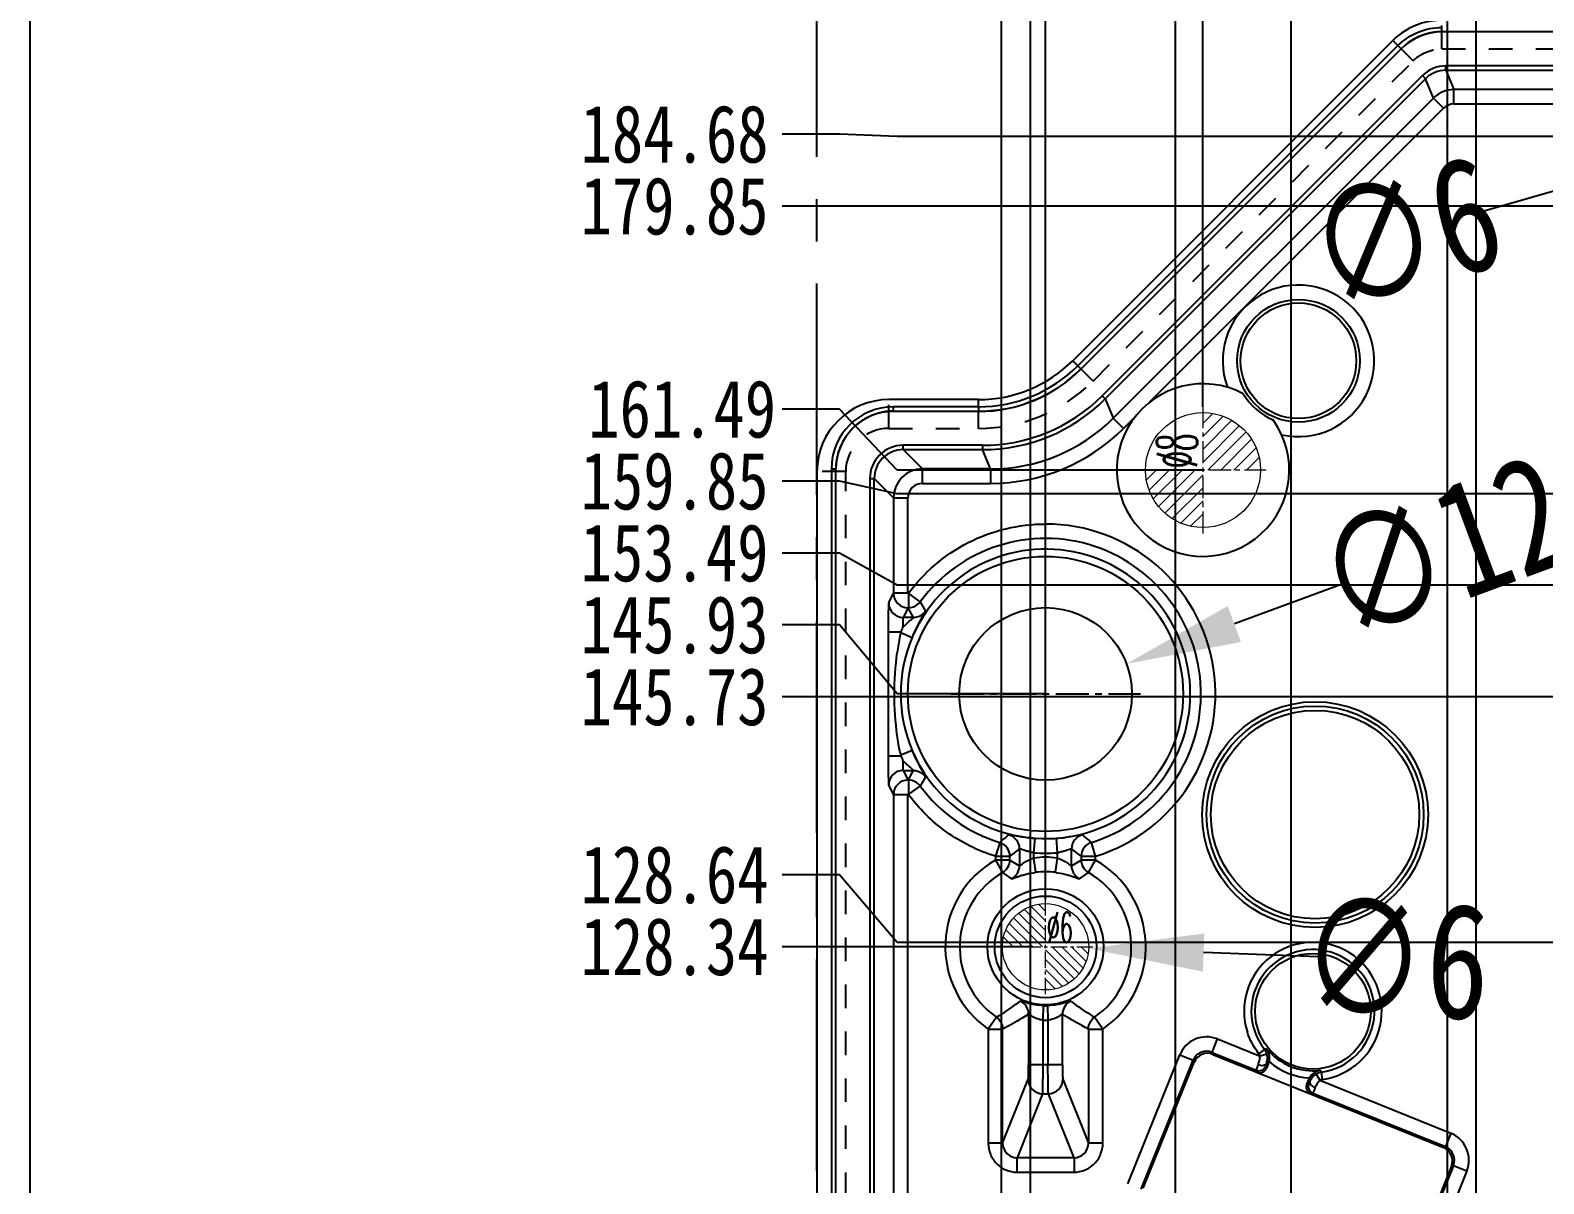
# Model space of a CAD drawing. Header units: millimetres. Extents: x -1265 to 1982, y -12197 to 1934.
# Drawn here: x -192.5 to -87.2, y -3918.7 to -3838.5 of the extents above; entities that cross this region are included whole.
import ezdxf
from ezdxf.enums import TextEntityAlignment as Align

# ---------------------------------------------------------------- set-up
doc = ezdxf.new("R2010")
doc.units = ezdxf.units.MM
doc.header["$LTSCALE"] = 16.335
doc.header["$PDMODE"] = 3
doc.header["$PDSIZE"] = 0.3125
doc.linetypes.add('CENTER', pattern=[0.6, 0.375, -0.075, 0.075, -0.075])
doc.linetypes.add('HIDDEN', pattern=[0.2, 0.1, -0.1])
doc.layers.get('0').update_dxf_attribs({"linetype": 'CONTINUOUS'})
doc.layers.get('Defpoints').update_dxf_attribs({"linetype": 'CONTINUOUS'})
doc.layers.add('DEFAULT_2', color=8, linetype='HIDDEN')
doc.layers.add('DIM', color=3, linetype='CONTINUOUS')
doc.layers.add('epin', color=13, linetype='CONTINUOUS', lineweight=9)
doc.styles.get("Standard").update_dxf_attribs({"font": 'txt', "width": 0.8})
doc.styles.add('TXT05', font='txt.shx', dxfattribs={"width": 0.5, "bigfont": 'gbcbig.shx'})
doc.dimstyles.new('11', dxfattribs={"dimtxt": 8, "dimasz": 8, "dimexe": 0, "dimexo": 0, "dimgap": 0, "dimtad": 0, "dimdsep": 46, "dimtxsty": 'Standard', "dimcen": 0, "dimclrd": 4, "dimclre": 4, "dimclrt": 6, "dimazin": 0, "dimtp": 0.01, "dimtm": 0.01, "dimtfac": 1, "dimtofl": 0, "dimtmove": 0, "dimatfit": 3, "dimfxl": 0, "dimtolj": 1, "dimarcsym": 0})

# ---------------------------------------------------------------- blocks, each defined once
blk = doc.blocks.new('*D666')
at = {"color": 4, "lineweight": -2}
blk.add_line((-101.25, -3877.03), (-108.75, -3879.8), dxfattribs=at)
at = {"color": 4}
blk.add_solid([(-109.21, -3878.55), (-108.29, -3881.05), (-116.25, -3882.58)], dxfattribs=at)
at = {"layer": 'Defpoints', "color": 0}
for p in [(-116.25, -3882.58), (-127.5, -3886.75)]:
    blk.add_point(p, dxfattribs=at)
at = {"color": 6, "insert": (-94.24, -3874.43), "char_height": 8, "attachment_point": 5, "rotation": 20.3111}
blk.add_mtext('\\A1;∅12', dxfattribs=at)
blk = doc.blocks.new('epin_ejp_6')
at = {"layer": 'epin'}
h = blk.add_hatch(dxfattribs=at)
h.set_pattern_fill('_ANSI31', color=123, scale=0.15, angle=90, style=0)
h.set_pattern_definition([(135, (-2898.02723, 822.17217), (-0.336759605, -0.336759605), [])])
h.paths.add_polyline_path([(0, 3, 0.4142136), (-3, 0), (0, 0)])
h.paths.add_polyline_path([(3, 0), (0, 0), (0, -3, 0.4142136)])
at = {"layer": 'epin', "color": 1, "linetype": 'CENTER', "ltscale": 0.186593}
for p, q in [((0, -3.3), (0, 3.3)), ((-3.3, 0), (3.3, 0))]:
    blk.add_line(p, q, dxfattribs=at)
at = {"layer": 'epin'}
blk.add_circle((0, 0), 3, dxfattribs=at)
at = {"layer": 'epin', "color": 6, "style": 'TXT05', "width": 0.5}
blk.add_text('%%c6', height=2.1, dxfattribs=at).set_placement((0.995, 1.35), align=Align.MIDDLE)
blk = doc.blocks.new('epin_ejp_8')
at = {"layer": 'epin'}
h = blk.add_hatch(dxfattribs=at)
h.set_pattern_fill('_ANSI31', color=123, scale=0.2, angle=90, style=0)
h.set_pattern_definition([(135, (-2636.1445, 786.8366), (-0.4490128, -0.4490128), [])])
h.paths.add_polyline_path([(0, 4, 0.414214), (-4, 0), (0, 0)])
h.paths.add_polyline_path([(4, 0), (0, 0), (0, -4, 0.414214)])
at = {"layer": 'epin', "color": 1, "linetype": 'CENTER', "ltscale": 0.248791}
for p, q in [((0, -4.4), (0, 4.4)), ((-4.4, 0), (4.4, 0))]:
    blk.add_line(p, q, dxfattribs=at)
at = {"layer": 'epin'}
blk.add_circle((0, 0), 4, dxfattribs=at)
at = {"layer": 'epin', "color": 6, "style": 'TXT05', "width": 0.5}
blk.add_text('%%c8', height=2.8, dxfattribs=at).set_placement((1.33, 1.8), align=Align.MIDDLE)
blk = doc.blocks.new('09')
at = {"layer": 'epin', "rotation": 90}
blk.add_blockref('epin_ejp_8', (-180, 2208.64), dxfattribs=at)
at = {"layer": 'epin'}
blk.add_blockref('epin_ejp_6', (-190.95, 2175.49), dxfattribs=at)
blk = doc.blocks.new('*D675')
at = {"color": 4, "lineweight": -2}
blk.add_line((-91.79, -3851.18), (-84.1, -3848.97), dxfattribs=at)
at = {"color": 4}
blk.add_solid([(-84.47, -3847.68), (-83.73, -3850.25), (-76.41, -3846.75)], dxfattribs=at)
at = {"layer": 'Defpoints', "color": 0}
for p in [(-70.65, -3845.08), (-76.41, -3846.75)]:
    blk.add_point(p, dxfattribs=at)
at = {"color": 6, "insert": (-96.91, -3852.66), "char_height": 8, "attachment_point": 5, "rotation": 16.1016}
blk.add_mtext('\\A1;∅6', dxfattribs=at)
blk = doc.blocks.new('*D676')
at = {"color": 4, "lineweight": -2}
blk.add_line((-102.89, -3902.94), (-110.89, -3902.65), dxfattribs=at)
at = {"color": 4}
blk.add_solid([(-110.84, -3901.32), (-110.93, -3903.98), (-118.88, -3902.36)], dxfattribs=at)
at = {"layer": 'Defpoints', "color": 0}
for p in [(-124.88, -3902.14), (-118.88, -3902.36)]:
    blk.add_point(p, dxfattribs=at)
at = {"color": 6, "insert": (-97.56, -3903.13), "char_height": 8, "attachment_point": 5, "rotation": 357.9289}
blk.add_mtext('\\A1;∅6', dxfattribs=at)
blk = doc.blocks.new('*D799')
at = {"layer": 'Defpoints', "color": 0}
for p in [(-140.2, -3902.25), (-122.94, -3902.25), (69.32, -4030.59)]:
    blk.add_point(p, dxfattribs=at)
at = {"layer": 'DIM', "color": 4, "lineweight": -2}
blk.add_line((-122.94, -3902.25), (-140.2, -3902.25), dxfattribs=at)
at = {"layer": 'DIM', "color": 6, "insert": (-147.67, -3902.25), "char_height": 4, "attachment_point": 5}
blk.add_mtext('\\A1;128.34', dxfattribs=at)
blk = doc.blocks.new('*D800')
at = {"layer": 'Defpoints', "color": 0}
for p in [(-140.2, -3897.25), (18.19, -3901.95), (69.32, -4030.59)]:
    blk.add_point(p, dxfattribs=at)
at = {"layer": 'DIM', "color": 4, "lineweight": -2}
for p, q in [((-136.2, -3897.25), (-140.2, -3897.25)), ((-132.2, -3901.95), (-136.2, -3897.25)), ((18.19, -3901.95), (-132.2, -3901.95))]:
    blk.add_line(p, q, dxfattribs=at)
at = {"layer": 'DIM', "color": 6, "insert": (-147.67, -3897.25), "char_height": 4, "attachment_point": 5}
blk.add_mtext('\\A1;128.64', dxfattribs=at)
blk = doc.blocks.new('*D801')
at = {"layer": 'Defpoints', "color": 0}
for p in [(-140.2, -3884.87), (16.34, -3884.87), (69.32, -4030.59)]:
    blk.add_point(p, dxfattribs=at)
at = {"layer": 'DIM', "color": 4, "lineweight": -2}
blk.add_line((16.34, -3884.87), (-140.2, -3884.87), dxfattribs=at)
at = {"layer": 'DIM', "color": 6, "insert": (-147.67, -3884.87), "char_height": 4, "attachment_point": 5}
blk.add_mtext('\\A1;145.73', dxfattribs=at)
blk = doc.blocks.new('*D802')
at = {"layer": 'Defpoints', "color": 0}
for p in [(-140.2, -3879.87), (-121.88, -3884.66), (69.32, -4030.59)]:
    blk.add_point(p, dxfattribs=at)
at = {"layer": 'DIM', "color": 4, "lineweight": -2}
for p, q in [((-136.2, -3879.87), (-140.2, -3879.87)), ((-132.2, -3884.66), (-136.2, -3879.87)), ((-121.88, -3884.66), (-132.2, -3884.66))]:
    blk.add_line(p, q, dxfattribs=at)
at = {"layer": 'DIM', "color": 6, "insert": (-147.67, -3879.87), "char_height": 4, "attachment_point": 5}
blk.add_mtext('\\A1;145.93', dxfattribs=at)
blk = doc.blocks.new('*D803')
at = {"layer": 'Defpoints', "color": 0}
for p in [(-140.2, -3874.87), (65.38, -3877.1), (69.32, -4030.59)]:
    blk.add_point(p, dxfattribs=at)
at = {"layer": 'DIM', "color": 4, "lineweight": -2}
for p, q in [((-136.2, -3874.87), (-140.2, -3874.87)), ((-132.2, -3877.1), (-136.2, -3874.87)), ((65.38, -3877.1), (-132.2, -3877.1))]:
    blk.add_line(p, q, dxfattribs=at)
at = {"layer": 'DIM', "color": 6, "insert": (-147.67, -3874.87), "char_height": 4, "attachment_point": 5}
blk.add_mtext('\\A1;153.49', dxfattribs=at)
blk = doc.blocks.new('*D804')
at = {"layer": 'Defpoints', "color": 0}
for p in [(-140.2, -3869.87), (-49.93, -3870.75), (69.32, -4030.59)]:
    blk.add_point(p, dxfattribs=at)
at = {"layer": 'DIM', "color": 4, "lineweight": -2}
for p, q in [((-136.2, -3869.87), (-140.2, -3869.87)), ((-132.2, -3870.75), (-136.2, -3869.87)), ((-49.93, -3870.75), (-132.2, -3870.75))]:
    blk.add_line(p, q, dxfattribs=at)
at = {"layer": 'DIM', "color": 6, "insert": (-147.67, -3869.87), "char_height": 4, "attachment_point": 5}
blk.add_mtext('\\A1;159.85', dxfattribs=at)
blk = doc.blocks.new('*D805')
at = {"layer": 'Defpoints', "color": 0}
for p in [(-140.2, -3864.87), (-110.93, -3869.1), (69.32, -4030.59)]:
    blk.add_point(p, dxfattribs=at)
at = {"layer": 'DIM', "color": 4, "lineweight": -2}
for p, q in [((-136.2, -3864.87), (-140.2, -3864.87)), ((-132.2, -3869.1), (-136.2, -3864.87)), ((-110.93, -3869.1), (-132.2, -3869.1))]:
    blk.add_line(p, q, dxfattribs=at)
at = {"layer": 'DIM', "color": 6, "insert": (-147.14, -3864.87), "char_height": 4, "attachment_point": 5}
blk.add_mtext('\\A1;161.49', dxfattribs=at)
blk = doc.blocks.new('*D806')
at = {"layer": 'Defpoints', "color": 0}
for p in [(-140.2, -3850.75), (21.12, -3850.75), (69.32, -4030.59)]:
    blk.add_point(p, dxfattribs=at)
at = {"layer": 'DIM', "color": 4, "lineweight": -2}
blk.add_line((21.12, -3850.75), (-140.2, -3850.75), dxfattribs=at)
at = {"layer": 'DIM', "color": 6, "insert": (-147.67, -3850.75), "char_height": 4, "attachment_point": 5}
blk.add_mtext('\\A1;179.85', dxfattribs=at)
blk = doc.blocks.new('*D807')
at = {"layer": 'Defpoints', "color": 0}
for p in [(-140.2, -3845.75), (-75.25, -3845.91), (69.32, -4030.59)]:
    blk.add_point(p, dxfattribs=at)
at = {"layer": 'DIM', "color": 4, "lineweight": -2}
for p, q in [((-136.2, -3845.75), (-140.2, -3845.75)), ((-132.2, -3845.91), (-136.2, -3845.75)), ((-75.25, -3845.91), (-132.2, -3845.91))]:
    blk.add_line(p, q, dxfattribs=at)
at = {"layer": 'DIM', "color": 6, "insert": (-147.67, -3845.75), "char_height": 4, "attachment_point": 5}
blk.add_mtext('\\A1;184.68', dxfattribs=at)
blk = doc.blocks.new('*D820')
at = {"layer": 'Defpoints', "color": 0}
for p in [(-97.58, -3828.8), (-93.93, -4010.11), (69.32, -4030.59)]:
    blk.add_point(p, dxfattribs=at)
at = {"layer": 'DIM', "color": 4, "lineweight": -2}
for p, q in [((-97.58, -3832.8), (-97.58, -3828.8)), ((-93.93, -3836.8), (-97.58, -3832.8)), ((-93.93, -4010.11), (-93.93, -3836.8))]:
    blk.add_line(p, q, dxfattribs=at)
at = {"layer": 'DIM', "color": 6, "insert": (-97.58, -3821.33), "char_height": 4, "attachment_point": 5, "rotation": 90}
blk.add_mtext('\\A1;163.25', dxfattribs=at)
blk = doc.blocks.new('*D821')
at = {"layer": 'Defpoints', "color": 0}
for p in [(-85.93, -3828.48), (-85.93, -3989.49), (69.32, -4030.59)]:
    blk.add_point(p, dxfattribs=at)
at = {"layer": 'DIM', "color": 4, "lineweight": -2}
blk.add_line((-85.93, -3989.49), (-85.93, -3828.48), dxfattribs=at)
at = {"layer": 'DIM', "color": 6, "insert": (-85.93, -3821.02), "char_height": 4, "attachment_point": 5, "rotation": 90}
blk.add_mtext('\\A1;155.25', dxfattribs=at)
blk = doc.blocks.new('*D822')
at = {"layer": 'Defpoints', "color": 0}
for p in [(-115.74, -3828.47), (-112.83, -4023.1), (69.32, -4030.59)]:
    blk.add_point(p, dxfattribs=at)
at = {"layer": 'DIM', "color": 4, "lineweight": -2}
for p, q in [((-115.74, -3832.47), (-115.74, -3828.47)), ((-112.83, -3836.47), (-115.74, -3832.47)), ((-112.83, -4023.1), (-112.83, -3836.47))]:
    blk.add_line(p, q, dxfattribs=at)
at = {"layer": 'DIM', "color": 6, "insert": (-115.74, -3821.54), "char_height": 4, "attachment_point": 5, "rotation": 90}
blk.add_mtext('\\A1;182.16', dxfattribs=at)
blk = doc.blocks.new('*D823')
at = {"layer": 'Defpoints', "color": 0}
for p in [(-104.79, -3828.48), (-104.79, -3942.69), (69.32, -4030.59)]:
    blk.add_point(p, dxfattribs=at)
at = {"layer": 'DIM', "color": 4, "lineweight": -2}
blk.add_line((-104.79, -3942.69), (-104.79, -3828.48), dxfattribs=at)
at = {"layer": 'DIM', "color": 6, "insert": (-104.79, -3821.55), "char_height": 4, "attachment_point": 5, "rotation": 90}
blk.add_mtext('\\A1;174.12', dxfattribs=at)
blk = doc.blocks.new('*D824')
at = {"layer": 'Defpoints', "color": 0}
for p in [(-132.65, -3828.32), (-124.93, -3937.51), (69.32, -4030.59)]:
    blk.add_point(p, dxfattribs=at)
at = {"layer": 'DIM', "color": 4, "lineweight": -2}
for p, q in [((-132.65, -3832.32), (-132.65, -3828.32)), ((-124.93, -3836.32), (-132.65, -3832.32)), ((-124.93, -3937.51), (-124.93, -3836.32))]:
    blk.add_line(p, q, dxfattribs=at)
at = {"layer": 'DIM', "color": 6, "insert": (-132.65, -3820.85), "char_height": 4, "attachment_point": 5, "rotation": 90}
blk.add_mtext('\\A1;194.25', dxfattribs=at)
blk = doc.blocks.new('*D825')
at = {"layer": 'Defpoints', "color": 0}
for p in [(-91.93, -3828.48), (-91.93, -3927.31), (69.32, -4030.59)]:
    blk.add_point(p, dxfattribs=at)
at = {"layer": 'DIM', "color": 4, "lineweight": -2}
blk.add_line((-91.93, -3927.31), (-91.93, -3828.48), dxfattribs=at)
at = {"layer": 'DIM', "color": 6, "insert": (-91.93, -3821.55), "char_height": 4, "attachment_point": 5, "rotation": 90}
blk.add_mtext('\\A1;161.25', dxfattribs=at)
blk = doc.blocks.new('*D826')
at = {"layer": 'Defpoints', "color": 0}
for p in [(-121.88, -3828.48), (-121.88, -3898.95), (69.32, -4030.59)]:
    blk.add_point(p, dxfattribs=at)
at = {"layer": 'DIM', "color": 4, "lineweight": -2}
blk.add_line((-121.88, -3898.95), (-121.88, -3828.48), dxfattribs=at)
at = {"layer": 'DIM', "color": 6, "insert": (-121.88, -3823.15), "char_height": 4, "attachment_point": 5, "rotation": 90}
blk.add_mtext('\\A1;191.2', dxfattribs=at)
blk = doc.blocks.new('*D827')
at = {"layer": 'Defpoints', "color": 0}
for p in [(-126.88, -3828.48), (-122.93, -3987.7), (69.32, -4030.59)]:
    blk.add_point(p, dxfattribs=at)
at = {"layer": 'DIM', "color": 4, "lineweight": -2}
for p, q in [((-126.88, -3832.48), (-126.88, -3828.48)), ((-122.93, -3836.48), (-126.88, -3832.48)), ((-122.93, -3987.7), (-122.93, -3836.48))]:
    blk.add_line(p, q, dxfattribs=at)
at = {"layer": 'DIM', "color": 6, "insert": (-126.88, -3821.02), "char_height": 4, "attachment_point": 5, "rotation": 90}
blk.add_mtext('\\A1;192.25', dxfattribs=at)
blk = doc.blocks.new('*D828')
at = {"layer": 'Defpoints', "color": 0}
for p in [(-110.93, -3828.48), (-110.93, -3864.7), (69.32, -4030.59)]:
    blk.add_point(p, dxfattribs=at)
at = {"layer": 'DIM', "color": 4, "lineweight": -2}
blk.add_line((-110.93, -3864.7), (-110.93, -3828.48), dxfattribs=at)
at = {"layer": 'DIM', "color": 6, "insert": (-110.93, -3821.28), "char_height": 4, "attachment_point": 5, "rotation": 90}
blk.add_mtext('\\A1;180.25', dxfattribs=at)

msp = doc.modelspace()

# ---------------------------------------------------------------- linework, layer by layer
at = {"color": 1, "linetype": 'CENTER', "ltscale": 2.398001}
msp.add_line((-137.768, -4223.364, 0), (-137.768, -3837.819), dxfattribs=at)
at = {"color": 7, "linetype": 'Continuous'}
for p, q in [((-75.373, -3838.637), (-94.313, -3838.637)), ((-97.729, -3839.231), (-119.99, -3861.492)), ((-119.636, -3861.846), (-97.375, -3839.585)), ((-97.375, -3839.585), (-97.193, -3839.766)), ((-97.155, -3839.814), (-119.416, -3862.075)), ((-117.939, -3863.933), (-95.678, -3841.672)), ((-95.678, -3841.672), (-95.465, -3841.886)), ((-94.044, -3841.297), (-94.044, -3840.995)), ((-84.405, -3840.995), (-94.044, -3840.995)), ((-94.044, -3841.297), (-93.488, -3842.639)), ((-94.044, -3841.297), (-84.405, -3841.297)), ((-117.726, -3864.146), (-95.465, -3841.886)), ((-94.909, -3843.228), (-95.465, -3841.886)), ((-93.488, -3843.644), (-93.488, -3842.639)), ((-81.173, -3842.639), (-93.488, -3842.639)), ((-94.909, -3843.228), (-117.17, -3865.489)), ((-94.198, -3843.938), (-114.663, -3864.403)), ((-94.909, -3843.228), (-94.198, -3843.938)), ((-93.488, -3843.644), (-81.176, -3843.644)), ((-119.423, -3862.059), (-119.636, -3861.846)), ((-117.726, -3864.146), (-117.939, -3863.933)), ((-126.528, -3864.2), (-132.768, -3864.2)), ((-126.528, -3864.7), (-132.447, -3864.7)), ((-126.522, -3865.018), (-132.431, -3865.018)), ((-126.528, -3864.7), (-126.528, -3864.957)), ((-117.726, -3864.146), (-117.17, -3865.489)), ((-116.459, -3866.199), (-117.17, -3865.489)), ((-115.624, -3865.364), (-116.459, -3866.199)), ((-131.78, -3867.678), (-131.78, -3867.377)), ((-126.252, -3867.377), (-131.78, -3867.377)), ((-131.78, -3867.678), (-130.438, -3869.021)), ((-131.78, -3867.678), (-126.252, -3867.678)), ((-126.252, -3867.377), (-126.252, -3867.678)), ((-125.696, -3869.021), (-126.252, -3867.678)), ((-137.768, -3869.2), (-137.768, -4158.064)), ((-136.768, -3869.021), (-136.768, -3977.656)), ((-136.768, -3869.021), (-136.466, -3869.021)), ((-136.466, -3977.666), (-136.466, -3869.029)), ((-130.438, -3870.025), (-130.438, -3869.021)), ((-125.696, -3869.021), (-130.438, -3869.021)), ((-125.696, -3869.021), (-125.696, -3870.025)), ((-134.092, -3869.688), (-134.092, -3958.563)), ((-134.092, -3869.688), (-133.79, -3869.688)), ((-133.79, -3958.563), (-133.79, -3869.688)), ((-132.448, -3871.03), (-133.79, -3869.688)), ((-130.438, -3870.025), (-125.696, -3870.025)), ((-132.448, -3871.03), (-132.448, -3877.662)), ((-132.448, -3871.03), (-131.443, -3871.03)), ((-131.443, -3877.715), (-131.443, -3871.03)), ((-132.784, -3878.335), (-132.448, -3877.662)), ((-131.443, -3877.662), (-132.448, -3877.662)), ((-131.419, -3878.667), (-131.779, -3879.34)), ((-131.048, -3879.34), (-131.419, -3878.667)), ((-131.394, -3877.662), (-131.394, -3878.667)), ((-130.585, -3878.258), (-131.394, -3877.662)), ((-131.048, -3879.34), (-131.779, -3879.34)), ((-132.818, -3880.344), (-132.818, -3888.982)), ((-132.818, -3880.344), (-131.94, -3880.344)), ((-131.949, -3880.397), (-131.149, -3880.736)), ((-131.94, -3888.982), (-132.818, -3888.982)), ((-131.149, -3888.59), (-131.949, -3888.929)), ((-131.779, -3889.986), (-131.419, -3890.659)), ((-131.779, -3889.986), (-131.048, -3889.986)), ((-131.419, -3890.659), (-131.048, -3889.986)), ((-132.448, -3891.664), (-132.784, -3890.991)), ((-131.394, -3890.659), (-131.394, -3891.664)), ((-131.394, -3891.664), (-130.585, -3891.068)), ((-132.448, -3891.664), (-132.448, -3956.549)), ((-132.448, -3891.664), (-131.443, -3891.664)), ((-131.443, -3956.549), (-131.443, -3891.61)), ((-125.065, -3894.992), (-125.361, -3895.952)), ((-123.684, -3895.444), (-124.357, -3895.952)), ((-123.684, -3895.444), (-123.684, -3896.615)), ((-122.68, -3895.707), (-122.607, -3894.705)), ((-121.149, -3894.705), (-121.077, -3895.707)), ((-120.072, -3896.615), (-120.072, -3895.444)), ((-119.399, -3895.952), (-120.072, -3895.444)), ((-118.395, -3895.952), (-118.691, -3894.992)), ((-125.361, -3895.952), (-125.361, -3896.213)), ((-125.361, -3895.952), (-124.357, -3895.952)), ((-125.361, -3896.213), (-124.859, -3897.083)), ((-124.357, -3896.213), (-125.361, -3896.213)), ((-124.357, -3896.213), (-124.357, -3895.952)), ((-124.357, -3896.213), (-123.684, -3896.615)), ((-122.68, -3896.073), (-122.68, -3895.707)), ((-122.55, -3897.069), (-122.68, -3896.073)), ((-121.077, -3896.073), (-121.206, -3897.069)), ((-121.077, -3895.707), (-121.077, -3896.073)), ((-120.072, -3896.615), (-119.399, -3896.213)), ((-119.399, -3895.952), (-119.399, -3896.213)), ((-119.399, -3895.952), (-118.395, -3895.952)), ((-118.395, -3896.213), (-119.399, -3896.213)), ((-118.897, -3897.083), (-118.395, -3896.213)), ((-118.395, -3896.213), (-118.395, -3895.952)), ((-123.053, -3906.932), (-123.053, -3910.459)), ((-122.048, -3907.343), (-122.015, -3906.34)), ((-121.741, -3906.34), (-121.708, -3907.343)), ((-120.703, -3910.459), (-120.703, -3906.932)), ((-125.289, -3907.144), (-125.864, -3907.968)), ((-125.864, -3907.968), (-125.864, -3915.905)), ((-125.864, -3907.968), (-124.859, -3907.968)), ((-124.859, -3915.905), (-124.859, -3907.968)), ((-122.048, -3910.459), (-122.048, -3907.343)), ((-121.708, -3907.343), (-121.708, -3910.459)), ((-118.897, -3907.968), (-118.897, -3915.905)), ((-118.897, -3907.968), (-117.893, -3907.968)), ((-117.893, -3907.968), (-118.467, -3907.144)), ((-117.893, -3915.905), (-117.893, -3907.968)), ((-110.302, -3909.586), (-109.926, -3908.655)), ((-109.926, -3908.655), (-106.963, -3909.852)), ((-116.16, -3918.722), (-112.541, -3909.765)), ((-115.229, -3919.099), (-111.61, -3910.141)), ((-112.541, -3909.765), (-111.61, -3910.141)), ((-111.61, -3910.141), (-111.551, -3910.28)), ((-110.302, -3909.586), (-110.243, -3909.725)), ((-110.302, -3909.586), (-107.226, -3910.829)), ((-110.243, -3909.725), (-94.215, -3916.201)), ((-106.656, -3909.369), (-107.051, -3909.679)), ((-106.48, -3909.715), (-106.963, -3909.852)), ((-106.606, -3909.357), (-106.656, -3909.369)), ((-120.703, -3910.459), (-123.053, -3910.459)), ((-115.09, -3919.04), (-111.551, -3910.28)), ((-106.374, -3910.345), (-106.513, -3910.69)), ((-106.511, -3910.365), (-106.374, -3910.345)), ((-103.064, -3911.095), (-102.812, -3911.529)), ((-102.754, -3910.881), (-102.781, -3910.838)), ((-102.697, -3910.969), (-102.754, -3910.881)), ((-102.629, -3911.466), (-102.697, -3910.969)), ((-124.859, -3915.905), (-123.085, -3911.46)), ((-120.671, -3911.46), (-118.897, -3915.905)), ((-103.718, -3911.82), (-103.578, -3911.474)), ((-103.578, -3911.474), (-103.493, -3911.584)), ((-102.812, -3911.529), (-93.7, -3915.21)), ((-122.08, -3912.461), (-123.858, -3916.916)), ((-122.08, -3912.461), (-121.676, -3912.461)), ((-119.898, -3916.916), (-121.676, -3912.461)), ((-103.302, -3912.414), (-94.076, -3916.142)), ((-93.7, -3915.21), (-94.076, -3916.142)), ((-124.859, -3915.905), (-125.864, -3915.905)), ((-117.893, -3915.905), (-118.897, -3915.905)), ((-94.076, -3916.142), (-94.215, -3916.201)), ((-123.858, -3917.917), (-123.858, -3916.916)), ((-119.898, -3916.916), (-123.858, -3916.916)), ((-119.898, -3916.916), (-119.898, -3917.917)), ((-93.66, -3917.508), (-97.199, -3926.268)), ((-93.521, -3917.449), (-97.141, -3926.407)), ((-93.521, -3917.449), (-93.66, -3917.508)), ((-93.521, -3917.449), (-92.59, -3917.825)), ((-123.858, -3917.917), (-119.898, -3917.917)), ((-92.59, -3917.826), (-96.209, -3926.783))]:
    msp.add_line(p, q, dxfattribs=at)
at = {"color": 1, "linetype": 'CENTER', "ltscale": 0.373186}
for p, q in [((-121.878, -3891.263), (-121.878, -3878.063)), ((-128.478, -3884.663), (-115.278, -3884.663))]:
    msp.add_line(p, q, dxfattribs=at)
msp.add_lwpolyline([(-192.467, -3771.989), (531.37, -3771.989), (531.37, -4334.018), (-192.467, -4334.018)], close=True)
at = {"color": 7, "linetype": 'Continuous'}
for centre, radius in [((-104.291, -3861.5), 4.267), ((-104.291, -3861.5), 4.02), ((-121.878, -3884.663), 9.565), ((-103.135, -3893.057), 7.85), ((-103.135, -3893.057), 7.548), ((-103.135, -3893.057), 7.246), ((-121.878, -3902.251), 4.037), ((-121.878, -3902.251), 3.535), ((-103.286, -3906.725), 4.02)]:
    msp.add_circle(centre, radius, dxfattribs=at)
at = {"color": 2, "linetype": 'Continuous'}
msp.add_circle((-121.878, -3884.663), 6, dxfattribs=at)
at = {"color": 7, "linetype": 'Continuous'}
for centre, radius, start, end in [((-94.319, -3842.643), 4.824, 91.21567, 133.74619), ((-94.342, -3842.618), 4.789, 133.75553, 134.99962), ((-94.044, -3843.306), 2.311, 89.99749, 135.00251), ((-93.488, -3844.649), 2.01, 90.0004, 134.9996), ((-104.291, -3861.5), 5.271, 257.24402, 200.48162), ((-126.528, -3854.954), 9.247, 269.99996, 315.00004), ((-126.528, -3854.954), 9.747, 269.99965, 315.00035), ((-126.252, -3855.62), 11.757, 269.99966, 315.00034), ((-110.928, -3869.099), 6, 62.16063, 35.56502), ((-104.291, -3861.5), 4.469, 210.87435, 246.85129), ((-132.768, -3869.2), 5, 90, 180), ((-132.447, -3869.021), 4.321, 90.00032, 179.99968), ((-126.251, -3855.622), 12.056, 269.9967, 315.0033), ((-125.696, -3856.963), 12.058, 269.99905, 315.00095), ((-125.689, -3856.98), 13.044, 269.96778, 315.03222), ((-131.781, -3869.688), 2.311, 89.99614, 180.00386), ((-131.781, -3869.688), 2.009, 89.99269, 180.00731), ((-130.438, -3871.031), 2.01, 90.00872, 179.99128), ((-130.438, -3871.03), 1.005, 89.99638, 180.00362), ((-121.878, -3884.663), 11.814, 287.1473, 90.08469), ((-121.878, -3884.663), 10.809, 287.1473, 143.65987), ((-121.879, -3884.661), 10.065, 265.84933, 149.83432), ((-131.779, -3878.334), 1.005, 180.0552, 269.97098), ((-131.443, -3877.662), 1.005, 180.03746, 269.98873), ((-131.395, -3877.661), 1.006, 270.07502, 323.71912), ((-26.559, -3880.328), 106.258, 179.60251, 180.00853), ((-121.708, -3884.758), 10.261, 149.8417, 151.86865), ((-111.715, -3884.516), 20.651, 169.19762, 172.4079), ((-114.668, -3883.977), 17.65, 168.59956, 169.11909), ((-115.234, -3883.863), 17.072, 168.10535, 168.59932), ((-121.878, -3884.663), 10.068, 157.04304, 202.95696), ((-121.661, -3884.784), 10.315, 151.8694, 157.19837), ((-22.653, -3888.985), 110.165, 179.99866, 180.39003), ((-114.81, -3885.378), 17.505, 191.05184, 191.39946), ((-115.285, -3885.474), 17.02, 191.39882, 191.89552), ((-121.929, -3884.685), 10.011, 202.95763, 204.50562), ((-121.87, -3884.657), 10.077, 204.50751, 208.15135), ((-131.779, -3890.992), 1.005, 90.02902, 179.9448), ((-121.843, -3884.643), 10.108, 208.14997, 210.18832), ((-121.88, -3884.665), 10.064, 210.18703, 260.57372), ((-131.443, -3891.664), 1.005, 90.01127, 179.96254), ((-131.395, -3891.665), 1.006, 36.28073, 89.92468), ((-76.873, -3920.839), 61.41, 150.30935, 151.00316), ((-121.878, -3884.663), 10.809, 216.34013, 252.8527), ((-124.69, -3895.445), 1.006, 0.06103, 75.32855), ((-119.066, -3895.445), 1.006, 104.60178, 179.93871), ((-66.035, -3830.617), 83.167, 230.15566, 230.71881), ((-125.362, -3895.954), 1.006, 0.12253, 72.90027), ((-121.832, -3884.398), 10.335, 260.55527, 266.0063), ((-122.123, -3881.442), 13.299, 274.19972, 277.04044), ((-118.394, -3895.954), 1.006, 107.09952, 179.87642), ((-121.878, -3902.251), 6.97, 119.98167, 235.12285), ((-125.362, -3896.211), 1.006, 299.97191, 359.87212), ((-121.878, -3884.663), 11.073, 265.84933, 274.15067), ((-121.878, -3902.251), 6.229, 82.60785, 97.39215), ((-121.529, -3892.61), 3.13, 278.30223, 281.0028), ((-118.394, -3896.211), 1.006, 180.12782, 240.0281), ((-121.878, -3902.251), 6.97, 304.87715, 60.01833), ((-121.878, -3902.251), 5.966, 119.98167, 235.11521), ((83.895, -3597.977), 364.75, 235.08769, 235.20627), ((-124.69, -3896.614), 1.006, 296.55186, 359.95301), ((-121.878, -3902.251), 5.225, 82.60785, 97.39215), ((-119.066, -3896.614), 1.006, 180.04699, 243.44814), ((-328.256, -3597.12), 365.799, 304.79499, 304.91323), ((-121.878, -3902.251), 5.966, 304.88512, 60.01833), ((-103.286, -3906.725), 4.786, 277.89029, 197.7138), ((-103.286, -3906.725), 4.284, 277.89029, 218.10971), ((-124.059, -3906.933), 1.006, 0.01475, 64.98039), ((-119.698, -3906.933), 1.006, 115.01135, 179.9514), ((-121.878, -3902.251), 4.091, 268.08383, 271.91617), ((-121.878, -3902.251), 5.096, 268.08383, 271.91617), ((-110.679, -3910.517), 2.008, 67.98462, 158.01538), ((-110.68, -3910.515), 1.002, 67.88699, 158.11301), ((-110.394, -3893.193), 16.602, 283.1888, 283.54525), ((-107.467, -3909.994), 1.026, 338.79119, 15.81292), ((-103.286, -3906.725), 4.143, 219.00976, 276.99024), ((-107.306, -3909.968), 1.005, 337.98715, 344.90178), ((-103.286, -3906.725), 4.646, 228.96982, 267.03021), ((-107.038, -3910.362), 0.503, 248.08419, 337.91581), ((-106.979, -3910.502), 0.502, 247.96301, 338.03699), ((-103.253, -3912.008), 0.502, 157.96301, 248.03699), ((-102.646, -3911.851), 1.006, 151.09767, 158.01086), ((-102.548, -3911.981), 1.025, 145.27107, 157.21163), ((-101.298, -3912.832), 2.001, 151.64905, 157.17922), ((-94.452, -3917.073), 2.008, 337.98462, 68.01538), ((-94.45, -3917.072), 1.002, 337.88699, 68.11301)]:
    msp.add_arc(centre, radius, start, end, dxfattribs=at)
for centre, major_axis, ratio, start_param, end_param in [((-94.313, -3842.657), (-1.539, 3.715), 0.9998216, 5.8905493, 6.6758213), ((-126.523, -3854.966), (-3.847, 9.287), 0.9998216, -3.5342286, -2.7489567), ((-132.43, -3869.038), (-2.843, 2.843), 0.9996955, 5.497923, 7.0684476), ((-110.619, -3910.658), (-0.393, 0.926), 0.9987828, -0.7847892, 0.7847892), ((-94.593, -3917.133), (0.926, 0.393), 0.9987828, -0.7847892, 0.7847892)]:
    msp.add_ellipse(centre, major_axis=major_axis, ratio=ratio, start_param=start_param, end_param=end_param, dxfattribs=at)
for points, knots in [([(-97.375, -3839.585), (-96.978, -3839.188), (-96.014, -3838.551), (-94.882, -3838.319), (-94.32, -3838.32)], [0, 0, 0, 0, 0.5000008, 1, 1, 1, 1]), ([(-94.044, -3841.297), (-94.305, -3841.297), (-94.832, -3841.405), (-95.28, -3841.701), (-95.465, -3841.886)], [0, 0, 0, 0, 0.4999997, 1, 1, 1, 1]), ([(-131.443, -3877.715), (-130.355, -3876.236), (-127.457, -3873.739), (-123.732, -3872.852), (-121.896, -3872.849)], [0, 0, 0, 0, 0.5000609, 1, 1, 1, 1]), ([(-132.784, -3878.335), (-132.789, -3878.345), (-132.789, -3878.38), (-132.796, -3878.451), (-132.799, -3878.562), (-132.806, -3878.78), (-132.811, -3879.127), (-132.814, -3879.425), (-132.815, -3879.591)], [0, 0, 0, 0, 0.0249156, 0.0821386, 0.1707148, 0.2889434, 0.6033489, 1, 1, 1, 1]), ([(-131.812, -3880.054), (-131.747, -3879.986), (-131.526, -3879.767), (-131.291, -3879.564), (-131.128, -3879.421)], [0, 0, 0, 0, 0.3013524, 1, 1, 1, 1]), ([(-131.793, -3879.443), (-131.796, -3879.48), (-131.806, -3879.683), (-131.81, -3879.887), (-131.812, -3880.054)], [0, 0, 0, 0, 0.1803995, 1, 1, 1, 1]), ([(-131.779, -3879.34), (-131.787, -3879.347), (-131.785, -3879.387), (-131.791, -3879.419), (-131.793, -3879.443)], [0, 0, 0, 0, 0.2984281, 1, 1, 1, 1]), ([(-131.128, -3879.421), (-131.107, -3879.402), (-131.077, -3879.376), (-131.055, -3879.353), (-131.046, -3879.342), (-131.048, -3879.34)], [0, 0, 0, 0, 0.732972, 0.927408, 1, 1, 1, 1]), ([(-131.048, -3879.34), (-130.972, -3879.34), (-130.657, -3879.296), (-130.358, -3879.105), (-130.221, -3878.906)], [0, 0, 0, 0, 0.2381145, 1, 1, 1, 1]), ([(-130.836, -3880.055), (-130.761, -3879.903), (-130.648, -3879.687), (-130.499, -3879.418), (-130.404, -3879.253), (-130.328, -3879.118), (-130.266, -3879.014), (-130.24, -3878.952), (-130.216, -3878.915), (-130.221, -3878.906)], [0, 0, 0, 0, 0.3906069, 0.5600882, 0.7070742, 0.8277988, 0.9185641, 0.9765356, 1, 1, 1, 1]), ([(-131.812, -3880.054), (-131.836, -3880.109), (-131.88, -3880.224), (-131.94, -3880.334), (-131.953, -3880.395)], [0, 0, 0, 0, 0.4951748, 1, 1, 1, 1]), ([(-131.17, -3880.787), (-131.143, -3880.724), (-131.037, -3880.477), (-130.925, -3880.234), (-130.836, -3880.055)], [0, 0, 0, 0, 0.2554869, 1, 1, 1, 1]), ([(-131.953, -3888.931), (-131.944, -3888.974), (-131.904, -3889.054), (-131.871, -3889.135), (-131.854, -3889.176)], [0, 0, 0, 0, 0.5019909, 1, 1, 1, 1]), ([(-130.221, -3890.42), (-130.218, -3890.416), (-130.227, -3890.398), (-130.239, -3890.367), (-130.266, -3890.318), (-130.318, -3890.223), (-130.407, -3890.069), (-130.533, -3889.846), (-130.68, -3889.579), (-130.896, -3889.159), (-131.05, -3888.824), (-131.149, -3888.59)], [0, 0, 0, 0, 0.0074865, 0.0245972, 0.0512611, 0.0871405, 0.1844029, 0.310848, 0.4608926, 0.6297064, 1, 1, 1, 1]), ([(-132.815, -3889.735), (-132.814, -3889.901), (-132.811, -3890.199), (-132.806, -3890.546), (-132.799, -3890.764), (-132.796, -3890.875), (-132.789, -3890.946), (-132.789, -3890.981), (-132.784, -3890.991)], [0, 0, 0, 0, 0.3966399, 0.7110499, 0.8292821, 0.9178612, 0.9750851, 1, 1, 1, 1]), ([(-131.812, -3889.272), (-131.811, -3889.336), (-131.808, -3889.539), (-131.803, -3889.743), (-131.793, -3889.883)], [0, 0, 0, 0, 0.3111131, 1, 1, 1, 1]), ([(-131.064, -3889.964), (-131.098, -3889.93), (-131.195, -3889.848), (-131.45, -3889.624), (-131.664, -3889.425), (-131.812, -3889.272)], [0, 0, 0, 0, 0.1410656, 0.3744304, 1, 1, 1, 1]), ([(-131.793, -3889.883), (-131.791, -3889.907), (-131.785, -3889.939), (-131.787, -3889.979), (-131.779, -3889.986)], [0, 0, 0, 0, 0.701576, 1, 1, 1, 1]), ([(-131.048, -3889.986), (-130.972, -3889.986), (-130.656, -3890.03), (-130.358, -3890.222), (-130.22, -3890.421)], [0, 0, 0, 0, 0.2381258, 1, 1, 1, 1]), ([(-125.361, -3895.952), (-126.566, -3895.58), (-128.872, -3894.439), (-130.695, -3892.626), (-131.443, -3891.61)], [0, 0, 0, 0, 0.4999498, 1, 1, 1, 1]), ([(-122.552, -3894.708), (-122.795, -3894.691), (-123.146, -3894.659), (-123.589, -3894.598), (-123.867, -3894.554), (-124.094, -3894.515), (-124.261, -3894.487), (-124.365, -3894.47), (-124.415, -3894.469), (-124.431, -3894.469), (-124.435, -3894.472)], [0, 0, 0, 0, 0.3842639, 0.556795, 0.706788, 0.8285058, 0.9190511, 0.9763952, 0.9923523, 1, 1, 1, 1]), ([(-119.321, -3894.472), (-119.328, -3894.466), (-119.363, -3894.471), (-119.424, -3894.475), (-119.525, -3894.492), (-119.659, -3894.514), (-119.826, -3894.543), (-120.107, -3894.589), (-120.333, -3894.621), (-120.493, -3894.641)], [0, 0, 0, 0, 0.0234542, 0.0778117, 0.163168, 0.2786469, 0.4224632, 0.5926763, 1, 1, 1, 1]), ([(-123.602, -3895.46), (-123.621, -3895.454), (-123.643, -3895.449), (-123.68, -3895.437), (-123.684, -3895.444)], [0, 0, 0, 0, 0.7142454, 1, 1, 1, 1]), ([(-123.385, -3895.533), (-123.407, -3895.526), (-123.48, -3895.502), (-123.551, -3895.477), (-123.602, -3895.46)], [0, 0, 0, 0, 0.3025814, 1, 1, 1, 1]), ([(-123.061, -3895.629), (-123.091, -3895.621), (-123.2, -3895.592), (-123.308, -3895.559), (-123.385, -3895.533)], [0, 0, 0, 0, 0.2721545, 1, 1, 1, 1]), ([(-120.072, -3895.444), (-120.074, -3895.44), (-120.092, -3895.442), (-120.117, -3895.448), (-120.161, -3895.463), (-120.245, -3895.491), (-120.384, -3895.539), (-120.503, -3895.575), (-120.571, -3895.595)], [0, 0, 0, 0, 0.0242044, 0.0792987, 0.1656659, 0.2816327, 0.5946332, 1, 1, 1, 1]), ([(-123.684, -3896.615), (-123.678, -3896.622), (-123.641, -3896.585), (-123.592, -3896.558), (-123.498, -3896.482), (-123.38, -3896.401), (-123.232, -3896.308), (-123.003, -3896.184), (-122.813, -3896.108), (-122.68, -3896.073)], [0, 0, 0, 0, 0.0236419, 0.0881329, 0.1880824, 0.3175824, 0.470634, 0.6399981, 1, 1, 1, 1]), ([(-122.68, -3895.707), (-122.777, -3895.693), (-122.905, -3895.668), (-123.031, -3895.637), (-123.061, -3895.629)], [0, 0, 0, 0, 0.7573451, 1, 1, 1, 1]), ([(-121.077, -3896.073), (-120.943, -3896.108), (-120.753, -3896.184), (-120.524, -3896.308), (-120.377, -3896.401), (-120.258, -3896.482), (-120.164, -3896.558), (-120.116, -3896.585), (-120.078, -3896.622), (-120.072, -3896.615)], [0, 0, 0, 0, 0.3600019, 0.529366, 0.6824176, 0.8119176, 0.9118671, 0.9763581, 1, 1, 1, 1]), ([(-120.571, -3895.595), (-120.599, -3895.603), (-120.718, -3895.636), (-120.839, -3895.664), (-120.931, -3895.682)], [0, 0, 0, 0, 0.2375555, 1, 1, 1, 1]), ([(-124.24, -3897.514), (-124.23, -3897.522), (-124.179, -3897.497), (-124.093, -3897.476), (-123.947, -3897.417), (-123.753, -3897.35), (-123.509, -3897.271), (-123.107, -3897.161), (-122.78, -3897.099), (-122.55, -3897.069)], [0, 0, 0, 0, 0.0222001, 0.0777025, 0.1658645, 0.28469, 0.4317927, 0.603915, 1, 1, 1, 1]), ([(-121.206, -3897.069), (-120.977, -3897.099), (-120.65, -3897.161), (-120.247, -3897.271), (-120.004, -3897.349), (-119.809, -3897.419), (-119.666, -3897.471), (-119.576, -3897.504), (-119.534, -3897.514), (-119.519, -3897.517), (-119.516, -3897.514)], [0, 0, 0, 0, 0.3959306, 0.5679538, 0.7149827, 0.8338184, 0.9220078, 0.9775706, 0.9928468, 1, 1, 1, 1]), ([(-125.289, -3907.145), (-125.148, -3907.059), (-124.58, -3906.709), (-124.029, -3906.329), (-123.633, -3906.021)], [0, 0, 0, 0, 0.2477713, 1, 1, 1, 1]), ([(-122.015, -3906.34), (-122.238, -3906.332), (-122.557, -3906.298), (-122.948, -3906.216), (-123.18, -3906.153), (-123.362, -3906.099), (-123.498, -3906.051), (-123.577, -3906.033), (-123.624, -3906.014), (-123.633, -3906.021)], [0, 0, 0, 0, 0.4054009, 0.5783903, 0.7239159, 0.8399189, 0.9251807, 0.9785708, 1, 1, 1, 1]), ([(-120.123, -3906.021), (-120.132, -3906.014), (-120.179, -3906.033), (-120.258, -3906.05), (-120.395, -3906.099), (-120.576, -3906.153), (-120.808, -3906.216), (-121.199, -3906.298), (-121.518, -3906.332), (-121.741, -3906.34)], [0, 0, 0, 0, 0.0214625, 0.0748701, 0.1601196, 0.2761184, 0.4216373, 0.5946195, 1, 1, 1, 1]), ([(-120.123, -3906.021), (-119.99, -3906.125), (-119.455, -3906.524), (-118.894, -3906.887), (-118.467, -3907.144)], [0, 0, 0, 0, 0.2525533, 1, 1, 1, 1]), ([(-123.053, -3906.932), (-123.202, -3907.027), (-123.793, -3907.391), (-124.399, -3907.731), (-124.859, -3907.968)], [0, 0, 0, 0, 0.254742, 1, 1, 1, 1]), ([(-122.048, -3907.343), (-122.181, -3907.335), (-122.374, -3907.289), (-122.606, -3907.194), (-122.754, -3907.117), (-122.871, -3907.049), (-122.964, -3906.982), (-123.011, -3906.958), (-123.048, -3906.925), (-123.053, -3906.932)], [0, 0, 0, 0, 0.3637512, 0.5334534, 0.6861579, 0.814516, 0.9131016, 0.9765746, 1, 1, 1, 1]), ([(-120.703, -3906.932), (-120.709, -3906.925), (-120.745, -3906.958), (-120.792, -3906.982), (-120.885, -3907.049), (-121.002, -3907.117), (-121.15, -3907.194), (-121.382, -3907.289), (-121.575, -3907.335), (-121.708, -3907.343)], [0, 0, 0, 0, 0.023425, 0.0868977, 0.1854834, 0.3138421, 0.466548, 0.6362513, 1, 1, 1, 1]), ([(-118.897, -3907.968), (-119.048, -3907.89), (-119.662, -3907.564), (-120.26, -3907.212), (-120.703, -3906.932)], [0, 0, 0, 0, 0.2454679, 1, 1, 1, 1]), ([(-125.289, -3907.144), (-125.225, -3907.189), (-124.993, -3907.405), (-124.859, -3907.73), (-124.859, -3907.968)], [0, 0, 0, 0, 0.2460743, 1, 1, 1, 1]), ([(-118.897, -3907.968), (-118.897, -3907.888), (-118.852, -3907.574), (-118.66, -3907.28), (-118.467, -3907.144)], [0, 0, 0, 0, 0.2530735, 1, 1, 1, 1]), ([(-107.091, -3910.46), (-107.08, -3910.43), (-107.034, -3910.303), (-107.001, -3910.171), (-106.984, -3910.069)], [0, 0, 0, 0, 0.2373507, 1, 1, 1, 1]), ([(-106.335, -3910.23), (-106.292, -3910.068), (-106.282, -3909.742), (-106.417, -3909.448), (-106.505, -3909.333)], [0, 0, 0, 0, 0.5367425, 1, 1, 1, 1]), ([(-123.085, -3911.46), (-123.072, -3911.428), (-123.074, -3911.317), (-123.057, -3911.108), (-123.055, -3910.806), (-123.053, -3910.58), (-123.053, -3910.459)], [0, 0, 0, 0, 0.1012045, 0.322435, 0.6366454, 1, 1, 1, 1]), ([(-122.08, -3912.461), (-122.076, -3912.439), (-122.073, -3912.372), (-122.063, -3912.158), (-122.057, -3911.755), (-122.05, -3911.154), (-122.048, -3910.702), (-122.048, -3910.459)], [0, 0, 0, 0, 0.0334304, 0.0998816, 0.3219879, 0.6362626, 1, 1, 1, 1]), ([(-121.676, -3912.461), (-121.68, -3912.439), (-121.683, -3912.372), (-121.694, -3912.158), (-121.7, -3911.755), (-121.707, -3911.154), (-121.708, -3910.702), (-121.708, -3910.459)], [0, 0, 0, 0, 0.0334302, 0.0998814, 0.3219876, 0.6362626, 1, 1, 1, 1]), ([(-120.703, -3910.459), (-120.703, -3910.58), (-120.701, -3910.806), (-120.699, -3911.108), (-120.682, -3911.317), (-120.684, -3911.428), (-120.671, -3911.46)], [0, 0, 0, 0, 0.3633548, 0.6775651, 0.8987957, 1, 1, 1, 1]), ([(-107.226, -3910.829), (-107.227, -3910.818), (-107.21, -3910.783), (-107.188, -3910.71), (-107.144, -3910.597), (-107.111, -3910.51), (-107.091, -3910.46)], [0, 0, 0, 0, 0.0819243, 0.2830137, 0.5942739, 1, 1, 1, 1]), ([(-106.511, -3910.365), (-106.547, -3910.444), (-106.707, -3910.521), (-106.913, -3910.511), (-107.034, -3910.483), (-107.091, -3910.46)], [0, 0, 0, 0, 0.4164472, 0.7041756, 1, 1, 1, 1]), ([(-106.511, -3910.365), (-106.517, -3910.382), (-106.537, -3910.435), (-106.556, -3910.488), (-106.567, -3910.524)], [0, 0, 0, 0, 0.3240453, 1, 1, 1, 1]), ([(-102.781, -3910.838), (-102.924, -3910.86), (-103.225, -3910.977), (-103.445, -3911.218), (-103.526, -3911.365)], [0, 0, 0, 0, 0.463369, 1, 1, 1, 1]), ([(-123.085, -3911.46), (-123.084, -3911.715), (-122.868, -3912.247), (-122.336, -3912.46), (-122.08, -3912.461)], [0, 0, 0, 0, 0.4994358, 1, 1, 1, 1]), ([(-121.676, -3912.461), (-121.42, -3912.46), (-120.888, -3912.247), (-120.672, -3911.715), (-120.671, -3911.46)], [0, 0, 0, 0, 0.5005642, 1, 1, 1, 1]), ([(-103.579, -3911.761), (-103.61, -3911.838), (-103.632, -3912.015), (-103.566, -3912.182), (-103.513, -3912.251)], [0, 0, 0, 0, 0.4880504, 1, 1, 1, 1]), ([(-103.579, -3911.761), (-103.574, -3911.759), (-103.567, -3911.738), (-103.547, -3911.706), (-103.523, -3911.65), (-103.504, -3911.608), (-103.493, -3911.584)], [0, 0, 0, 0, 0.0853185, 0.2880359, 0.5969403, 1, 1, 1, 1]), ([(-103.493, -3911.584), (-103.523, -3911.667), (-103.46, -3911.834), (-103.304, -3911.97), (-103.199, -3912.032), (-103.142, -3912.056)], [0, 0, 0, 0, 0.4222455, 0.7087733, 1, 1, 1, 1]), ([(-103.513, -3912.251), (-103.499, -3912.27), (-103.439, -3912.337), (-103.363, -3912.39), (-103.302, -3912.414)], [0, 0, 0, 0, 0.2616141, 1, 1, 1, 1]), ([(-103.277, -3912.367), (-103.28, -3912.373), (-103.288, -3912.389), (-103.294, -3912.407), (-103.302, -3912.414)], [0, 0, 0, 0, 0.3977505, 1, 1, 1, 1]), ([(-103.142, -3912.056), (-103.157, -3912.09), (-103.201, -3912.194), (-103.245, -3912.298), (-103.277, -3912.367)], [0, 0, 0, 0, 0.32398, 1, 1, 1, 1]), ([(-125.864, -3915.905), (-125.864, -3916.166), (-125.76, -3916.695), (-125.315, -3917.363), (-124.648, -3917.812), (-124.12, -3917.917), (-123.858, -3917.917)], [0, 0, 0, 0, 0.2500137, 0.5000159, 0.750005, 1, 1, 1, 1]), ([(-124.859, -3915.905), (-124.86, -3916.162), (-124.651, -3916.7), (-124.115, -3916.916), (-123.858, -3916.916)], [0, 0, 0, 0, 0.5010537, 1, 1, 1, 1]), ([(-119.898, -3917.917), (-119.636, -3917.917), (-119.108, -3917.812), (-118.441, -3917.363), (-117.996, -3916.695), (-117.893, -3916.166), (-117.893, -3915.905)], [0, 0, 0, 0, 0.2499998, 0.4999881, 0.7499863, 1, 1, 1, 1]), ([(-119.898, -3916.916), (-119.641, -3916.916), (-119.105, -3916.7), (-118.896, -3916.162), (-118.897, -3915.905)], [0, 0, 0, 0, 0.4989462, 1, 1, 1, 1])]:
    msp.add_open_spline(points, degree=3, knots=knots, dxfattribs=at)
for points in [[(-93.488, -3843.644), (-93.744, -3843.644), (-94.017, -3843.757), (-94.198, -3843.938)], [(-130.585, -3878.257), (-130.464, -3878.473), (-130.342, -3878.689), (-130.221, -3878.906)], [(-132.382, -3884.685), (-132.383, -3883.717), (-132.315, -3882.747), (-132.185, -3881.787)], [(-132.183, -3887.557), (-132.312, -3886.606), (-132.381, -3885.644), (-132.382, -3884.685)], [(-131.99, -3888.733), (-132.066, -3888.343), (-132.13, -3887.95), (-132.183, -3887.557)], [(-131.854, -3889.176), (-131.84, -3889.208), (-131.826, -3889.24), (-131.812, -3889.272)], [(-125.066, -3894.992), (-124.855, -3894.82), (-124.645, -3894.645), (-124.435, -3894.472)], [(-107.067, -3909.656), (-107.41, -3909.219), (-107.676, -3908.711), (-107.845, -3908.181)], [(-106.963, -3909.852), (-106.984, -3909.781), (-107.021, -3909.713), (-107.069, -3909.657)], [(-106.984, -3910.069), (-106.972, -3909.997), (-106.964, -3909.925), (-106.963, -3909.852)], [(-106.48, -3909.715), (-106.516, -3909.59), (-106.577, -3909.471), (-106.656, -3909.369)], [(-103.064, -3911.095), (-103.192, -3911.169), (-103.306, -3911.275), (-103.391, -3911.397)], [(-102.697, -3910.969), (-102.825, -3910.986), (-102.952, -3911.03), (-103.064, -3911.095)], [(-102.812, -3911.529), (-102.91, -3911.634), (-102.991, -3911.755), (-103.059, -3911.882)], [(-102.629, -3911.466), (-102.693, -3911.475), (-102.756, -3911.497), (-102.812, -3911.529)]]:
    msp.add_open_spline(points, degree=3, dxfattribs=at)
at = {"layer": 'DEFAULT_2', "color": 8, "linetype": 'HIDDEN'}
for p, q in [((-94.32, -3839.819), (-94.32, -3837.819)), ((-97.375, -3839.585), (-97.729, -3839.231)), ((-96.314, -3840.645), (-97.193, -3839.766)), ((-118.575, -3862.906), (-96.314, -3840.645)), ((-97.155, -3839.814), (-97.162, -3839.798)), ((-94.32, -3839.819), (84.145, -3839.819)), ((-119.636, -3861.846), (-119.99, -3861.492)), ((-119.423, -3862.059), (-119.416, -3862.075)), ((-118.575, -3862.906), (-119.423, -3862.059)), ((-132.768, -3866.2), (-132.768, -3864.2)), ((-132.447, -3865.002), (-132.447, -3864.7)), ((-132.431, -3865.018), (-132.447, -3865.002)), ((-126.528, -3864.7), (-126.528, -3864.2)), ((-126.528, -3866.2), (-126.528, -3864.957)), ((-126.528, -3865.002), (-126.522, -3865.018)), ((-132.768, -3866.2), (-126.528, -3866.2)), ((-135.768, -3869.2), (-137.768, -3869.2)), ((-135.768, -4158.064), (-135.768, -3869.2)), ((-107.167, -3910.968), (-107.226, -3910.829)), ((-106.513, -3910.69), (-106.572, -3910.551)), ((-103.579, -3911.761), (-103.718, -3911.82)), ((-103.302, -3912.414), (-103.44, -3912.473))]:
    msp.add_line(p, q, dxfattribs=at)
for centre, radius, start, end in [((-126.528, -3854.954), 11.247, 270, 315), ((-126.528, -3854.955), 10.047, 270.58889, 314.41111), ((-126.45, -3855.032), 9.938, 314.40076, 314.9998), ((-132.447, -3868.848), 3.846, 90.0028, 92.84086), ((-126.528, -3855.064), 9.938, 270.0002, 270.59924), ((-132.768, -3869.2), 3, 90, 180)]:
    msp.add_arc(centre, radius, start, end, dxfattribs=at)
for points in [[(-94.32, -3838.621), (-94.669, -3838.621), (-95.022, -3838.669), (-95.359, -3838.761)], [(-95.359, -3838.761), (-96.028, -3838.942), (-96.672, -3839.308), (-97.162, -3839.798)], [(-132.637, -3865.007), (-132.993, -3865.024), (-133.349, -3865.092), (-133.688, -3865.202)]]:
    msp.add_open_spline(points, degree=3, dxfattribs=at)
for points, knots in [([(-96.314, -3840.645), (-96.056, -3840.384), (-95.426, -3839.968), (-94.686, -3839.817), (-94.32, -3839.819)], [0, 0, 0, 0, 0.5006131, 1, 1, 1, 1]), ([(-133.688, -3865.202), (-134.086, -3865.333), (-134.849, -3865.718), (-136.044, -3866.907), (-136.466, -3868.193), (-136.466, -3869.021)], [0, 0, 0, 0, 0.2516858, 0.5026497, 1, 1, 1, 1])]:
    msp.add_open_spline(points, degree=3, knots=knots, dxfattribs=at)

# ---------------------------------------------------------------- block references
msp.add_blockref('09', (69.072, -6077.738))

# ---------------------------------------------------------------- dimensions: what is measured, and where the dimension line sits
for p1, p2, picture, middle in [((-70.649, -3845.083), (-76.414, -3846.747), '*D675', (-96.91, -3852.664)), ((-127.505, -3886.746), (-116.251, -3882.58), '*D666', (-94.244, -3874.435)), ((-124.876, -3902.142), (-118.88, -3902.359), '*D676', (-97.561, -3903.13))]:
    dim = msp.add_diameter_dim_2p(p1=p1, p2=p2, dimstyle='11', override={"dimfxl": 1.25, "dimarcsym": 1})
    dim.commit()
    dim.dimension.update_dxf_attribs({"geometry": picture, "text_midpoint": middle})
at = {"layer": 'DIM'}
for feature_location, offset, dtype, origin, picture, middle in [((-124.928, -3937.51), (-7.722, 109.194), 1, (69.324, -4030.592), '*D824', (-132.65, -3820.85)), ((-122.928, -3987.699), (-3.95, 159.215), 1, (69.324, -4030.592), '*D827', (-126.878, -3821.017)), ((-112.833, -4023.099), (-2.907, 194.628), 1, (69.324, -4030.592), '*D822', (-115.74, -3821.538)), ((-110.928, -3864.699), (0, 36.215), 1, (69.324, -4030.592), '*D828', (-110.928, -3821.284)), ((-104.793, -3942.688), (0, 114.204), 1, (69.324, -4030.592), '*D823', (-104.793, -3821.55)), ((-93.928, -4010.108), (-3.652, 181.308), 1, (69.324, -4030.592), '*D820', (-97.58, -3821.333)), ((-91.928, -3927.305), (0, 98.822), 1, (69.324, -4030.592), '*D825', (-91.928, -3821.55)), ((-85.928, -3989.494), (0, 161.01), 1, (69.324, -4030.592), '*D821', (-85.928, -3821.017)), ((-121.878, -3898.951), (0, 70.467), 1, (69.324, -4030.592), '*D826', (-121.878, -3823.15)), ((-75.252, -3845.915), (-64.951, 0.168), 0, (69.324, -4030.592), '*D807', (-147.67, -3845.747)), ((21.124435306, -3850.746517515), (-161.328006033, 0), 0, (69.324435306, -4030.591517514), '*D806', (-147.670237394, -3850.746517515)), ((-110.928, -3869.099), (-29.276, 4.233), 0, (69.324, -4030.592), '*D805', (-147.137, -3864.867)), ((-49.92806464, -3870.746517515), (-90.275506088, 0.88), 0, (69.324435306, -4030.591517514), '*D804', (-147.670237394, -3869.866517515)), ((65.381, -3877.099), (-205.585, 2.233), 0, (69.324, -4030.592), '*D803', (-147.67, -3874.867)), ((-121.878, -3884.663), (-18.326, 4.796), 0, (69.324, -4030.592), '*D802', (-147.67, -3879.867)), ((16.344676414, -3884.866517515), (-156.548247141, 0), 0, (69.324435306, -4030.591517514), '*D801', (-147.670237394, -3884.866517515)), ((18.185, -3901.952), (-158.389, 4.701), 0, (69.324, -4030.592), '*D800', (-147.67, -3897.251)), ((-122.939, -3902.251), (-17.265, 0), 0, (69.324, -4030.592), '*D799', (-147.67, -3902.251))]:
    dim = msp.add_ordinate_dim(feature_location=feature_location, offset=offset, dtype=dtype, origin=origin, dimstyle='11', override={"dimtxt": 4, "dimasz": 2, "dimfxl": 1.25, "dimarcsym": 1}, dxfattribs=at)
    dim.commit()
    dim.dimension.update_dxf_attribs({"geometry": picture, "text_midpoint": middle})

doc.saveas('drawing.dxf')
